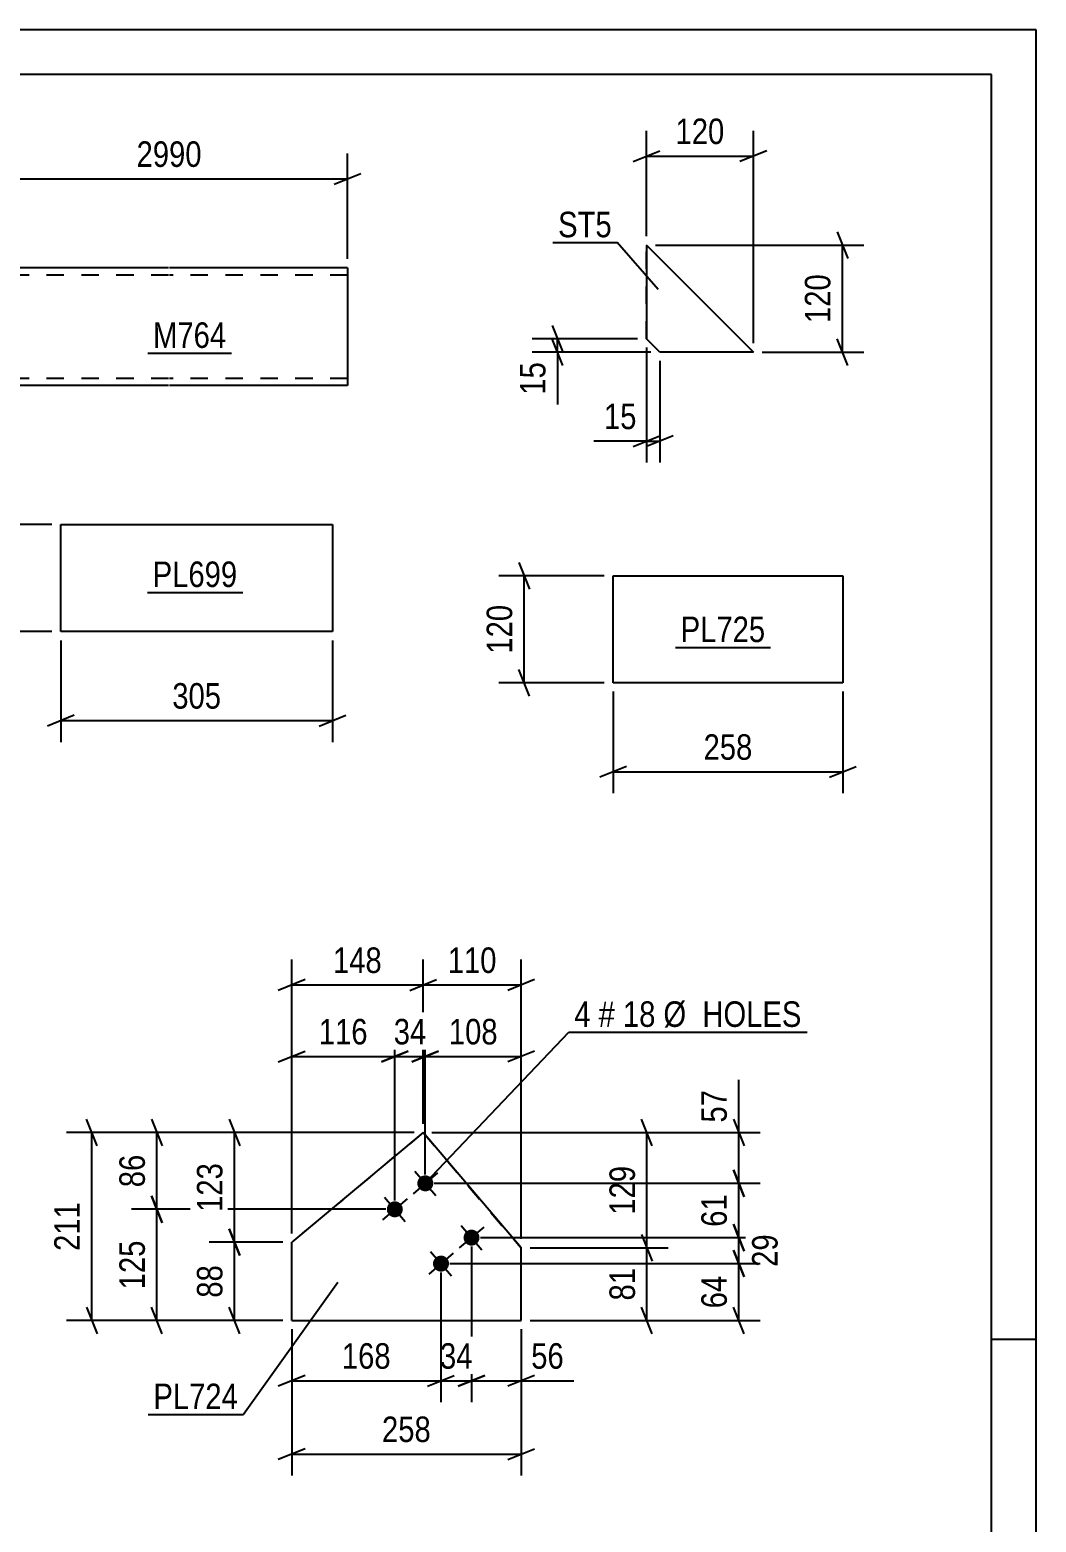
# Model space of a CAD drawing. Header units: millimetres. Extents: x 0 to 841, y 0 to 594.
# Drawn here: x 728 to 841, y 426.5 to 594 of the extents above; entities that cross this region are included whole.
import ezdxf

# ---------------------------------------------------------------- set-up
doc = ezdxf.new("R2010")
doc.units = ezdxf.units.MM
doc.linetypes.add('DXK_LINE_DOT2', pattern=[3.9198, 1.9599, -1.9599])
doc.styles.add('Arial Narrow', font='ARIALN.TTF', dxfattribs={"height": 0.2})

# ---------------------------------------------------------------- blocks, each defined once
blk = doc.blocks.new('Unknown-761545952-1128 - 13924')
at = {"color": 5, "linetype": 'Continuous'}
for p, q in [((841, 594), (0, 594)), ((841, 0), (841, 594)), ((836, 589), (5, 589)), ((836, 5), (836, 589)), ((841, 447), (836, 447))]:
    blk.add_line(p, q, dxfattribs=at)
blk = doc.blocks.new('Part-761545952-2800 - 2786')
at = {"color": 2, "linetype": 'Continuous'}
for p, q in [((743.55, 567.27), (723.55, 567.27)), ((723.55, 555.67), (723.55, 567.27)), ((763.65, 567.28), (743.65, 567.28)), ((763.65, 567.28), (763.65, 554.08)), ((723.55, 555.67), (723.55, 554.07)), ((743.55, 554.07), (723.55, 554.07)), ((763.65, 554.08), (743.65, 554.08))]:
    blk.add_line(p, q, dxfattribs=at)
at = {"color": 7, "linetype": 'DXK_LINE_DOT2'}
for p, q in [((743.55, 566.47), (723.55, 566.47)), ((763.65, 566.48), (743.65, 566.48)), ((723.55, 554.19), (723.55, 555.67)), ((723.55, 554.87), (723.55, 554.93)), ((743.55, 554.87), (723.55, 554.87)), ((763.65, 554.88), (743.65, 554.88)), ((763.65, 554.88), (763.65, 554.94))]:
    blk.add_line(p, q, dxfattribs=at)
blk = doc.blocks.new('Part-761545952-5159 - 5153')
at = {"color": 2, "linetype": 'Continuous'}
for p, q in [((809.23, 557.83), (797.23, 569.83)), ((797.23, 569.83), (797.23, 559.33)), ((797.23, 569.83), (797.23, 569.83)), ((798.73, 557.83), (797.23, 559.33)), ((797.23, 559.33), (797.23, 559.33)), ((809.23, 557.83), (798.73, 557.83))]:
    blk.add_line(p, q, dxfattribs=at)
at = {"color": 7, "linetype": 'DXK_LINE_DOT2'}
for p, q in [((797.23, 569.83), (809.23, 557.83)), ((797.23, 559.33), (797.23, 569.83)), ((797.23, 559.33), (798.73, 557.83))]:
    blk.add_line(p, q, dxfattribs=at)
blk = doc.blocks.new('Part-761545952-6435 - 6431')
at = {"color": 2, "linetype": 'Continuous'}
for p, q in [((731.43, 526.46), (731.43, 538.46)), ((731.43, 538.46), (761.97, 538.46)), ((761.97, 538.46), (761.97, 526.46)), ((761.97, 526.46), (731.43, 526.46))]:
    blk.add_line(p, q, dxfattribs=at)
blk = doc.blocks.new('Part-761545952-6463 - 6459')
at = {"color": 2, "linetype": 'Continuous'}
for p, q in [((793.49, 520.72), (793.49, 532.72)), ((793.49, 532.72), (819.27, 532.72)), ((819.27, 532.72), (819.27, 520.72)), ((819.27, 520.72), (793.49, 520.72))]:
    blk.add_line(p, q, dxfattribs=at)
blk = doc.blocks.new('Bolt-761545952-7101 - 7095')
at = {"linetype": 'Continuous'}
for points in [[(772.5, 465.42), (772.68, 465.37), (772.85, 465.29), (773, 465.18), (773.13, 465.04), (773.22, 464.87), (773.27, 464.69), (773.28, 464.5), (773.26, 464.32), (773.2, 464.14), (773.1, 463.98), (772.97, 463.84), (772.81, 463.73), (772.64, 463.66), (772.46, 463.63), (772.27, 463.63), (772.08, 463.68), (771.91, 463.76), (771.77, 463.87), (771.64, 464.02), (771.55, 464.18), (771.5, 464.36), (771.48, 464.55), (771.51, 464.73), (771.57, 464.91), (771.67, 465.07), (771.8, 465.21), (771.95, 465.32), (772.13, 465.39), (772.31, 465.42)], [(769.07, 462.5), (769.26, 462.46), (769.43, 462.38), (769.58, 462.26), (769.7, 462.12), (769.79, 461.95), (769.84, 461.77), (769.86, 461.59), (769.83, 461.4), (769.77, 461.22), (769.67, 461.06), (769.54, 460.92), (769.39, 460.82), (769.21, 460.75), (769.03, 460.71), (768.84, 460.72), (768.66, 460.76), (768.49, 460.84), (768.34, 460.96), (768.22, 461.1), (768.13, 461.26), (768.07, 461.44), (768.06, 461.63), (768.08, 461.82), (768.15, 462), (768.24, 462.16), (768.37, 462.29), (768.53, 462.4), (768.7, 462.47), (768.89, 462.51)], [(777.69, 459.33), (777.87, 459.28), (778.04, 459.2), (778.19, 459.09), (778.31, 458.94), (778.4, 458.78), (778.46, 458.6), (778.47, 458.41), (778.45, 458.22), (778.38, 458.05), (778.28, 457.89), (778.16, 457.75), (778, 457.64), (777.83, 457.57), (777.64, 457.54), (777.45, 457.54), (777.27, 457.59), (777.1, 457.67), (776.95, 457.78), (776.83, 457.92), (776.74, 458.09), (776.69, 458.27), (776.67, 458.46), (776.7, 458.64), (776.76, 458.82), (776.86, 458.98), (776.99, 459.12), (777.14, 459.22), (777.31, 459.3), (777.5, 459.33)], [(774.26, 456.41), (774.44, 456.37), (774.61, 456.28), (774.76, 456.17), (774.89, 456.03), (774.98, 455.86), (775.03, 455.68), (775.04, 455.49), (775.02, 455.31), (774.96, 455.13), (774.86, 454.97), (774.73, 454.83), (774.57, 454.73), (774.4, 454.65), (774.22, 454.62), (774.03, 454.62), (773.84, 454.67), (773.67, 454.75), (773.52, 454.86), (773.4, 455.01), (773.31, 455.17), (773.26, 455.35), (773.24, 455.54), (773.27, 455.73), (773.33, 455.9), (773.43, 456.06), (773.56, 456.2), (773.71, 456.31), (773.89, 456.38), (774.07, 456.41)]]:
    blk.add_hatch(color=1, dxfattribs=at).paths.add_polyline_path(points)
at = {"color": 1, "linetype": 'Continuous'}
for p, q in [((773.76, 465.69), (771.01, 463.36)), ((771.22, 465.9), (773.55, 463.15)), ((770.33, 462.78), (767.59, 460.44)), ((767.79, 462.98), (770.12, 460.24)), ((778.94, 459.6), (776.2, 457.27)), ((776.4, 459.8), (778.74, 457.06)), ((775.51, 456.68), (772.77, 454.35)), ((772.98, 456.89), (775.31, 454.15))]:
    blk.add_line(p, q, dxfattribs=at)
blk = doc.blocks.new('Part-761545952-7116 - 7095')
at = {"color": 2, "linetype": 'Continuous'}
for p, q in [((772.13, 470.22), (757.37, 457.91)), ((783.15, 457.28), (772.13, 470.22)), ((772.13, 470.22), (772.13, 470.22)), ((757.37, 449.14), (757.37, 457.91)), ((783.15, 449.14), (783.15, 457.28)), ((757.37, 449.14), (783.15, 449.14))]:
    blk.add_line(p, q, dxfattribs=at)
at = {"color": 7, "linetype": 'DXK_LINE_DOT2'}
for p, q in [((772.13, 470.22), (757.37, 457.91)), ((772.13, 470.22), (783.15, 457.28)), ((757.37, 449.14), (783.15, 449.14))]:
    blk.add_line(p, q, dxfattribs=at)
blk = doc.blocks.new('StraightDimension-761545952-2803 - 2786')
at = {"color": 7, "linetype": 'Continuous'}
for p, q in [((723.55, 568.27), (723.55, 580.12)), ((763.65, 568.28), (763.65, 580.12)), ((725.05, 577.87), (722.05, 576.67)), ((723.55, 577.27), (763.65, 577.27)), ((762.15, 576.67), (765.15, 577.87))]:
    blk.add_line(p, q, dxfattribs=at)
at = {"color": 0}
blk.add_wipeout([(747.86, 578.02), (747.86, 582.22), (739.35, 582.22), (739.35, 578.02)], dxfattribs=at)
at = {"color": 3, "style": 'Arial Narrow'}
blk.add_text('2990', height=2.863, dxfattribs=at).set_placement((739.95, 578.62))
blk = doc.blocks.new('StraightDimension-761545952-5195 - 5153')
at = {"color": 7, "linetype": 'Continuous'}
for p, q in [((818.63, 571.33), (819.83, 568.33)), ((798.23, 569.83), (821.63, 569.83)), ((819.23, 557.83), (819.23, 569.83)), ((810.23, 557.83), (821.63, 557.83)), ((819.83, 556.33), (818.63, 559.33))]:
    blk.add_line(p, q, dxfattribs=at)
at = {"color": 0}
blk.add_wipeout([(818.48, 567.17), (814.28, 567.17), (814.28, 560.49), (818.48, 560.49)], dxfattribs=at)
at = {"color": 3, "style": 'Arial Narrow'}
blk.add_text('120', height=2.863, rotation=90.0002, dxfattribs=at).set_placement((817.88, 561.09))
blk = doc.blocks.new('StraightDimension-761545952-5161 - 5153')
at = {"color": 7, "linetype": 'Continuous'}
for p, q in [((786.63, 560.83), (787.83, 557.83)), ((796.23, 559.33), (784.38, 559.33)), ((797.73, 557.83), (784.38, 557.83)), ((787.83, 556.33), (786.63, 559.33)), ((787.23, 557.83), (787.23, 559.33))]:
    blk.add_line(p, q, dxfattribs=at)
at = {"color": 0}
blk.add_wipeout([(786.48, 557.31), (782.28, 557.31), (782.28, 552.45), (786.48, 552.45)], dxfattribs=at)
at = {"color": 7, "linetype": 'Continuous'}
blk.add_line((787.23, 557.83), (787.23, 551.93), dxfattribs=at)
blk.add_line((787.23, 557.83), (787.23, 551.93), dxfattribs=at)
at = {"color": 3, "style": 'Arial Narrow'}
blk.add_text('15', height=2.863, rotation=90.0002, dxfattribs=at).set_placement((785.88, 553.05))
blk = doc.blocks.new('StraightDimension-761545952-5172 - 5153')
at = {"color": 7, "linetype": 'Continuous'}
for p, q in [((797.23, 570.83), (797.23, 582.68)), ((809.23, 558.83), (809.23, 582.68)), ((795.73, 579.23), (798.73, 580.43)), ((797.23, 579.83), (809.23, 579.83)), ((810.73, 580.43), (807.73, 579.23))]:
    blk.add_line(p, q, dxfattribs=at)
at = {"color": 0}
blk.add_wipeout([(806.57, 580.58), (806.57, 584.78), (799.89, 584.78), (799.89, 580.58)], dxfattribs=at)
at = {"color": 3, "style": 'Arial Narrow'}
blk.add_text('120', height=2.863, dxfattribs=at).set_placement((800.49, 581.18))
blk = doc.blocks.new('StraightDimension-761545952-5184 - 5153')
at = {"color": 7, "linetype": 'Continuous'}
for p, q in [((797.23, 558.33), (797.23, 545.43)), ((798.73, 556.83), (798.73, 545.43)), ((795.73, 547.23), (798.73, 548.43)), ((800.23, 548.43), (797.23, 547.23)), ((797.23, 547.83), (798.73, 547.83))]:
    blk.add_line(p, q, dxfattribs=at)
at = {"color": 0}
blk.add_wipeout([(796.71, 548.58), (796.71, 552.78), (791.85, 552.78), (791.85, 548.58)], dxfattribs=at)
at = {"color": 7, "linetype": 'Continuous'}
blk.add_line((797.23, 547.83), (791.32, 547.83), dxfattribs=at)
blk.add_line((797.23, 547.83), (791.32, 547.83), dxfattribs=at)
at = {"color": 3, "style": 'Arial Narrow'}
blk.add_text('15', height=2.863, dxfattribs=at).set_placement((792.45, 549.18))
blk = doc.blocks.new('StraightDimension-761545952-6437 - 6431')
at = {"color": 7, "linetype": 'Continuous'}
for p, q in [((720.83, 539.96), (722.03, 536.96)), ((730.43, 538.46), (718.58, 538.46)), ((721.43, 526.46), (721.43, 538.46)), ((722.03, 524.96), (720.83, 527.96)), ((730.43, 526.46), (718.58, 526.46))]:
    blk.add_line(p, q, dxfattribs=at)
at = {"color": 0}
blk.add_wipeout([(720.68, 535.8), (716.48, 535.8), (716.48, 529.12), (720.68, 529.12)], dxfattribs=at)
at = {"color": 3, "style": 'Arial Narrow'}
blk.add_text('120', height=2.863, rotation=90.0002, dxfattribs=at).set_placement((720.08, 529.72))
blk = doc.blocks.new('StraightDimension-761545952-6448 - 6431')
at = {"color": 7, "linetype": 'Continuous'}
for p, q in [((731.43, 525.46), (731.43, 514.06)), ((761.97, 525.46), (761.97, 514.06)), ((732.93, 517.06), (729.93, 515.86)), ((731.43, 516.46), (761.97, 516.46)), ((760.47, 515.86), (763.47, 517.06))]:
    blk.add_line(p, q, dxfattribs=at)
at = {"color": 0}
blk.add_wipeout([(750.04, 517.21), (750.04, 521.41), (743.36, 521.41), (743.36, 517.21)], dxfattribs=at)
at = {"color": 3, "style": 'Arial Narrow'}
blk.add_text('305', height=2.863, dxfattribs=at).set_placement((743.96, 517.81))
blk = doc.blocks.new('StraightDimension-761545952-6465 - 6459')
at = {"color": 7, "linetype": 'Continuous'}
for p, q in [((793.49, 519.72), (793.49, 508.32)), ((819.27, 519.72), (819.27, 508.32)), ((794.99, 511.32), (791.99, 510.12)), ((817.77, 510.12), (820.77, 511.32)), ((793.49, 510.72), (819.27, 510.72))]:
    blk.add_line(p, q, dxfattribs=at)
at = {"color": 0}
blk.add_wipeout([(809.72, 511.47), (809.72, 515.67), (803.04, 515.67), (803.04, 511.47)], dxfattribs=at)
at = {"color": 3, "style": 'Arial Narrow'}
blk.add_text('258', height=2.863, dxfattribs=at).set_placement((803.64, 512.07))
blk = doc.blocks.new('StraightDimension-761545952-6476 - 6459')
at = {"color": 7, "linetype": 'Continuous'}
for p, q in [((792.49, 532.72), (780.64, 532.72)), ((782.89, 534.22), (784.09, 531.22)), ((783.49, 520.72), (783.49, 532.72)), ((784.09, 519.22), (782.89, 522.22)), ((792.49, 520.72), (780.64, 520.72))]:
    blk.add_line(p, q, dxfattribs=at)
at = {"color": 0}
blk.add_wipeout([(782.74, 530.06), (778.54, 530.06), (778.54, 523.38), (782.74, 523.38)], dxfattribs=at)
at = {"color": 3, "style": 'Arial Narrow'}
blk.add_text('120', height=2.863, rotation=90.0002, dxfattribs=at).set_placement((782.14, 523.98))
blk = doc.blocks.new('StraightDimension-761545952-7161 - 7095')
at = {"color": 7, "linetype": 'Continuous'}
for p, q in [((796.68, 458.78), (797.88, 455.78)), ((784.15, 457.28), (799.68, 457.28)), ((797.28, 449.14), (797.28, 457.28)), ((797.88, 447.64), (796.68, 450.64)), ((784.15, 449.14), (799.68, 449.14))]:
    blk.add_line(p, q, dxfattribs=at)
at = {"color": 0}
blk.add_wipeout([(796.53, 455.63), (792.33, 455.63), (792.33, 450.78), (796.53, 450.78)], dxfattribs=at)
at = {"color": 3, "style": 'Arial Narrow'}
blk.add_text('81', height=2.863, rotation=90.0002, dxfattribs=at).set_placement((795.93, 451.38))
blk = doc.blocks.new('StraightDimension-761545952-7125 - 7095')
at = {"color": 7, "linetype": 'Continuous'}
for p, q in [((741.63, 463.11), (742.83, 460.11)), ((767.96, 461.61), (739.38, 461.61)), ((742.23, 449.14), (742.23, 461.61)), ((742.83, 447.64), (741.63, 450.64)), ((756.37, 449.14), (739.38, 449.14))]:
    blk.add_line(p, q, dxfattribs=at)
at = {"color": 0}
blk.add_wipeout([(741.48, 458.71), (737.28, 458.71), (737.28, 452.03), (741.48, 452.03)], dxfattribs=at)
at = {"color": 3, "style": 'Arial Narrow'}
blk.add_text('125', height=2.863, rotation=90.0002, dxfattribs=at).set_placement((740.88, 452.63))
blk = doc.blocks.new('StraightDimension-761545952-7140 - 7095')
at = {"color": 7, "linetype": 'Continuous'}
for p, q in [((757.37, 458.91), (757.37, 489.64)), ((772.13, 471.22), (772.13, 489.64)), ((758.87, 487.39), (755.87, 486.19)), ((757.37, 486.79), (772.13, 486.79)), ((770.63, 486.19), (773.63, 487.39))]:
    blk.add_line(p, q, dxfattribs=at)
at = {"color": 0}
blk.add_wipeout([(768.09, 487.54), (768.09, 491.74), (761.41, 491.74), (761.41, 487.54)], dxfattribs=at)
at = {"color": 3, "style": 'Arial Narrow'}
blk.add_text('148', height=2.863, dxfattribs=at).set_placement((762.01, 488.14))
blk = doc.blocks.new('StraightDimension-761545952-7169 - 7095')
at = {"color": 7, "linetype": 'Continuous'}
for p, q in [((797.88, 468.72), (796.68, 471.72)), ((773.13, 470.22), (799.68, 470.22)), ((797.28, 457.28), (797.28, 470.22)), ((796.68, 458.78), (797.88, 455.78)), ((784.15, 457.28), (799.68, 457.28))]:
    blk.add_line(p, q, dxfattribs=at)
at = {"color": 0}
blk.add_wipeout([(796.53, 467.09), (792.33, 467.09), (792.33, 460.41), (796.53, 460.41)], dxfattribs=at)
at = {"color": 3, "style": 'Arial Narrow'}
blk.add_text('129', height=2.863, rotation=90.0002, dxfattribs=at).set_placement((795.93, 461.01))
blk = doc.blocks.new('StraightDimension-761545952-7118 - 7095')
at = {"color": 7, "linetype": 'Continuous'}
for p, q in [((735.51, 468.72), (734.31, 471.72)), ((771.13, 470.22), (732.06, 470.22)), ((734.91, 449.14), (734.91, 470.22)), ((734.31, 450.64), (735.51, 447.64)), ((756.37, 449.14), (732.06, 449.14))]:
    blk.add_line(p, q, dxfattribs=at)
at = {"color": 0}
blk.add_wipeout([(734.16, 463.02), (729.96, 463.02), (729.96, 456.34), (734.16, 456.34)], dxfattribs=at)
at = {"color": 3, "style": 'Arial Narrow'}
blk.add_text('211', height=2.863, rotation=90.0002, dxfattribs=at).set_placement((733.56, 456.94))
blk = doc.blocks.new('StraightDimension-761545952-7131 - 7095')
at = {"color": 7, "linetype": 'Continuous'}
for p, q in [((741.63, 471.72), (742.83, 468.72)), ((771.13, 470.22), (739.38, 470.22)), ((742.23, 461.61), (742.23, 470.22)), ((742.83, 460.11), (741.63, 463.11)), ((767.96, 461.61), (739.38, 461.61))]:
    blk.add_line(p, q, dxfattribs=at)
at = {"color": 0}
blk.add_wipeout([(741.48, 468.34), (737.28, 468.34), (737.28, 463.49), (741.48, 463.49)], dxfattribs=at)
at = {"color": 3, "style": 'Arial Narrow'}
blk.add_text('86', height=2.863, rotation=90.0002, dxfattribs=at).set_placement((740.88, 464.09))
blk = doc.blocks.new('StraightDimension-761545952-7255 - 7095')
at = {"color": 7, "linetype": 'Continuous'}
for p, q in [((772.38, 465.53), (772.38, 481.62)), ((783.15, 458.28), (783.15, 481.62)), ((770.88, 478.17), (773.88, 479.37)), ((784.65, 479.37), (781.65, 478.17)), ((772.38, 478.77), (783.15, 478.77))]:
    blk.add_line(p, q, dxfattribs=at)
at = {"color": 0}
blk.add_wipeout([(781.11, 479.52), (781.11, 483.72), (774.43, 483.72), (774.43, 479.52)], dxfattribs=at)
at = {"color": 3, "style": 'Arial Narrow'}
blk.add_text('108', height=2.863, dxfattribs=at).set_placement((775.03, 480.12))
blk = doc.blocks.new('StraightDimension-761545952-7150 - 7095')
at = {"color": 7, "linetype": 'Continuous'}
for p, q in [((772.13, 471.22), (772.13, 489.64)), ((783.15, 458.28), (783.15, 489.64)), ((770.63, 486.19), (773.63, 487.39)), ((772.13, 486.79), (783.15, 486.79)), ((784.65, 487.39), (781.65, 486.19))]:
    blk.add_line(p, q, dxfattribs=at)
at = {"color": 0}
blk.add_wipeout([(780.98, 487.54), (780.98, 491.74), (774.3, 491.74), (774.3, 487.54)], dxfattribs=at)
at = {"color": 3, "style": 'Arial Narrow'}
blk.add_text('110', height=2.863, dxfattribs=at).set_placement((774.9, 488.14))
blk = doc.blocks.new('StraightDimension-761545952-7180 - 7095')
at = {"color": 7, "linetype": 'Continuous'}
for p, q in [((807, 471.72), (808.2, 468.72)), ((773.13, 470.22), (810, 470.22)), ((807.6, 464.53), (807.6, 470.22)), ((808.2, 463.03), (807, 466.03)), ((773.38, 464.53), (810, 464.53))]:
    blk.add_line(p, q, dxfattribs=at)
at = {"color": 0}
blk.add_wipeout([(806.85, 475.6), (802.65, 475.6), (802.65, 470.75), (806.85, 470.75)], dxfattribs=at)
at = {"color": 7, "linetype": 'Continuous'}
blk.add_line((807.6, 470.22), (807.6, 476.13), dxfattribs=at)
blk.add_line((807.6, 470.22), (807.6, 476.13), dxfattribs=at)
at = {"color": 3, "style": 'Arial Narrow'}
blk.add_text('57', height=2.863, rotation=90.0002, dxfattribs=at).set_placement((806.25, 471.35))
blk = doc.blocks.new('StraightDimension-761545952-7188 - 7095')
at = {"color": 7, "linetype": 'Continuous'}
for p, q in [((807, 466.03), (808.2, 463.03)), ((773.38, 464.53), (810, 464.53)), ((807.6, 458.43), (807.6, 464.53)), ((808.2, 456.93), (807, 459.93)), ((778.57, 458.43), (810, 458.43))]:
    blk.add_line(p, q, dxfattribs=at)
at = {"color": 0}
blk.add_wipeout([(806.85, 463.91), (802.65, 463.91), (802.65, 459.05), (806.85, 459.05)], dxfattribs=at)
at = {"color": 3, "style": 'Arial Narrow'}
blk.add_text('61', height=2.863, rotation=90.0002, dxfattribs=at).set_placement((806.25, 459.65))
blk = doc.blocks.new('StraightDimension-761545952-7196 - 7095')
at = {"color": 7, "linetype": 'Continuous'}
for p, q in [((807, 459.93), (808.2, 456.93)), ((778.57, 458.43), (810.45, 458.43)), ((807.6, 455.52), (807.6, 458.43)), ((808.2, 454.02), (807, 457.02)), ((775.14, 455.52), (810.45, 455.52))]:
    blk.add_line(p, q, dxfattribs=at)
at = {"color": 0}
blk.add_wipeout([(812.55, 459.4), (808.35, 459.4), (808.35, 454.55), (812.55, 454.55)], dxfattribs=at)
at = {"color": 3, "style": 'Arial Narrow'}
blk.add_text('29', height=2.863, rotation=90.0002, dxfattribs=at).set_placement((811.95, 455.15))
blk = doc.blocks.new('StraightDimension-761545952-7204 - 7095')
at = {"color": 7, "linetype": 'Continuous'}
for p, q in [((807, 457.02), (808.2, 454.02)), ((775.14, 455.52), (810, 455.52)), ((807.6, 449.14), (807.6, 455.52)), ((808.2, 447.64), (807, 450.64)), ((784.15, 449.14), (810, 449.14))]:
    blk.add_line(p, q, dxfattribs=at)
at = {"color": 0}
blk.add_wipeout([(806.85, 454.75), (802.65, 454.75), (802.65, 449.9), (806.85, 449.9)], dxfattribs=at)
at = {"color": 3, "style": 'Arial Narrow'}
blk.add_text('64', height=2.863, rotation=90.0002, dxfattribs=at).set_placement((806.25, 450.5))
blk = doc.blocks.new('StraightDimension-761545952-7211 - 7095')
at = {"color": 7, "linetype": 'Continuous'}
for p, q in [((757.37, 448.14), (757.37, 431.74)), ((783.15, 448.14), (783.15, 431.74)), ((758.87, 434.74), (755.87, 433.54)), ((757.37, 434.14), (783.15, 434.14)), ((781.65, 433.54), (784.65, 434.74))]:
    blk.add_line(p, q, dxfattribs=at)
at = {"color": 0}
blk.add_wipeout([(773.6, 434.89), (773.6, 439.09), (766.92, 439.09), (766.92, 434.89)], dxfattribs=at)
at = {"color": 3, "style": 'Arial Narrow'}
blk.add_text('258', height=2.863, dxfattribs=at).set_placement((767.52, 435.49))
blk = doc.blocks.new('StraightDimension-761545952-7280 - 7095')
at = {"color": 7, "linetype": 'Continuous'}
for p, q in [((777.57, 457.43), (777.57, 439.97)), ((783.15, 448.14), (783.15, 439.97)), ((776.07, 441.77), (779.07, 442.97)), ((777.57, 442.37), (783.15, 442.37)), ((784.65, 442.97), (781.65, 441.77))]:
    blk.add_line(p, q, dxfattribs=at)
at = {"color": 0}
blk.add_wipeout([(788.53, 443.12), (788.53, 447.32), (783.68, 447.32), (783.68, 443.12)], dxfattribs=at)
at = {"color": 7, "linetype": 'Continuous'}
blk.add_line((783.15, 442.37), (789.06, 442.37), dxfattribs=at)
blk.add_line((783.15, 442.37), (789.06, 442.37), dxfattribs=at)
at = {"color": 3, "style": 'Arial Narrow'}
blk.add_text('56', height=2.863, dxfattribs=at).set_placement((784.28, 443.72))
blk = doc.blocks.new('StraightDimension-761545952-7216 - 7095')
at = {"color": 7, "linetype": 'Continuous'}
for p, q in [((750.34, 471.72), (751.54, 468.72)), ((771.13, 470.22), (748.09, 470.22)), ((750.94, 457.91), (750.94, 470.22)), ((751.54, 456.41), (750.34, 459.41)), ((756.37, 457.91), (748.09, 457.91))]:
    blk.add_line(p, q, dxfattribs=at)
at = {"color": 0}
blk.add_wipeout([(750.19, 467.41), (745.99, 467.41), (745.99, 460.72), (750.19, 460.72)], dxfattribs=at)
at = {"color": 3, "style": 'Arial Narrow'}
blk.add_text('123', height=2.863, rotation=90.0002, dxfattribs=at).set_placement((749.59, 461.32))
blk = doc.blocks.new('StraightDimension-761545952-7226 - 7095')
at = {"color": 7, "linetype": 'Continuous'}
for p, q in [((750.34, 459.41), (751.54, 456.41)), ((756.37, 457.91), (748.09, 457.91)), ((750.94, 449.14), (750.94, 457.91)), ((751.54, 447.64), (750.34, 450.64)), ((756.37, 449.14), (748.09, 449.14))]:
    blk.add_line(p, q, dxfattribs=at)
at = {"color": 0}
blk.add_wipeout([(750.19, 455.95), (745.99, 455.95), (745.99, 451.09), (750.19, 451.09)], dxfattribs=at)
at = {"color": 3, "style": 'Arial Narrow'}
blk.add_text('88', height=2.863, rotation=90.0002, dxfattribs=at).set_placement((749.59, 451.69))
blk = doc.blocks.new('StraightDimension-761545952-7235 - 7095')
at = {"color": 7, "linetype": 'Continuous'}
for p, q in [((757.37, 458.91), (757.37, 481.62)), ((768.96, 462.61), (768.96, 481.62)), ((755.87, 478.17), (758.87, 479.37)), ((770.46, 479.37), (767.46, 478.17)), ((757.37, 478.77), (768.96, 478.77))]:
    blk.add_line(p, q, dxfattribs=at)
at = {"color": 0}
blk.add_wipeout([(766.51, 479.52), (766.51, 483.72), (759.82, 483.72), (759.82, 479.52)], dxfattribs=at)
at = {"color": 3, "style": 'Arial Narrow'}
blk.add_text('116', height=2.863, dxfattribs=at).set_placement((760.42, 480.12))
blk = doc.blocks.new('StraightDimension-761545952-7245 - 7095')
at = {"color": 7, "linetype": 'Continuous'}
for p, q in [((768.96, 462.61), (768.96, 481.62)), ((772.38, 465.53), (772.38, 481.62)), ((767.46, 478.17), (770.46, 479.37)), ((773.88, 479.37), (770.88, 478.17)), ((768.96, 478.77), (772.38, 478.77))]:
    blk.add_line(p, q, dxfattribs=at)
at = {"color": 0}
blk.add_wipeout([(773.1, 479.52), (773.1, 483.72), (768.24, 483.72), (768.24, 479.52)], dxfattribs=at)
at = {"color": 3, "style": 'Arial Narrow'}
blk.add_text('34', height=2.863, dxfattribs=at).set_placement((768.84, 480.12))
blk = doc.blocks.new('StraightDimension-761545952-7266 - 7095')
at = {"color": 7, "linetype": 'Continuous'}
for p, q in [((777.57, 457.43), (777.57, 439.97)), ((774.14, 454.52), (774.14, 439.97)), ((772.64, 441.77), (775.64, 442.97)), ((774.14, 442.37), (777.57, 442.37)), ((779.07, 442.97), (776.07, 441.77))]:
    blk.add_line(p, q, dxfattribs=at)
at = {"color": 0}
blk.add_wipeout([(778.29, 443.12), (778.29, 447.32), (773.43, 447.32), (773.43, 443.12)], dxfattribs=at)
at = {"color": 3, "style": 'Arial Narrow'}
blk.add_text('34', height=2.863, dxfattribs=at).set_placement((774.03, 443.72))
blk = doc.blocks.new('StraightDimension-761545952-7274 - 7095')
at = {"color": 7, "linetype": 'Continuous'}
for p, q in [((774.14, 454.52), (774.14, 439.97)), ((757.37, 448.14), (757.37, 439.97)), ((758.87, 442.97), (755.87, 441.77)), ((757.37, 442.37), (774.14, 442.37)), ((772.64, 441.77), (775.64, 442.97))]:
    blk.add_line(p, q, dxfattribs=at)
at = {"color": 0}
blk.add_wipeout([(769.1, 443.12), (769.1, 447.32), (762.41, 447.32), (762.41, 443.12)], dxfattribs=at)
at = {"color": 3, "style": 'Arial Narrow'}
blk.add_text('168', height=2.863, dxfattribs=at).set_placement((763.01, 443.72))
blk = doc.blocks.new('Mark-761545952-2798 - 2786')
at = {"color": 0}
blk.add_wipeout([(750.02, 558.3), (750.02, 561.3), (741.8, 561.3), (741.8, 558.3)], dxfattribs=at)
blk.add_wipeout([(750.02, 558.3), (750.02, 561.3), (741.8, 561.3), (741.8, 558.3)], dxfattribs=at)
at = {"color": 30, "linetype": 'Continuous'}
blk.add_line((741.2, 557.7), (750.62, 557.7), dxfattribs=at)
at = {"color": 3, "style": 'Arial Narrow'}
blk.add_text('M764', height=2.863, dxfattribs=at).set_placement((741.8, 558.3))
blk = doc.blocks.new('Mark-761545952-5155 - 5153')
at = {"color": 0}
blk.add_wipeout([(793.33, 570.72), (793.33, 573.72), (787.3, 573.72), (787.3, 570.72)], dxfattribs=at)
blk.add_wipeout([(793.33, 570.72), (793.33, 573.72), (787.3, 573.72), (787.3, 570.72)], dxfattribs=at)
at = {"color": 30, "linetype": 'Continuous'}
for p in [(786.7, 570.12), (798.53, 564.86)]:
    blk.add_line(p, (793.93, 570.12), dxfattribs=at)
at = {"color": 3, "style": 'Arial Narrow'}
blk.add_text('ST5', height=2.863, dxfattribs=at).set_placement((787.3, 570.72))
blk = doc.blocks.new('Mark-761545952-6433 - 6431')
at = {"color": 0}
blk.add_wipeout([(751.27, 531.46), (751.27, 534.46), (741.76, 534.46), (741.76, 531.46)], dxfattribs=at)
blk.add_wipeout([(751.27, 531.46), (751.27, 534.46), (741.76, 534.46), (741.76, 531.46)], dxfattribs=at)
at = {"color": 30, "linetype": 'Continuous'}
blk.add_line((741.16, 530.86), (751.87, 530.86), dxfattribs=at)
at = {"color": 3, "style": 'Arial Narrow'}
blk.add_text('PL699', height=2.863, dxfattribs=at).set_placement((741.76, 531.46))
blk = doc.blocks.new('Mark-761545952-6461 - 6459')
at = {"color": 0}
blk.add_wipeout([(810.57, 525.28), (810.57, 528.28), (801.07, 528.28), (801.07, 525.28)], dxfattribs=at)
blk.add_wipeout([(810.57, 525.28), (810.57, 528.28), (801.07, 528.28), (801.07, 525.28)], dxfattribs=at)
at = {"color": 30, "linetype": 'Continuous'}
blk.add_line((800.47, 524.68), (811.17, 524.68), dxfattribs=at)
at = {"color": 3, "style": 'Arial Narrow'}
blk.add_text('PL725', height=2.863, dxfattribs=at).set_placement((801.07, 525.28))
blk = doc.blocks.new('Mark-761545952-7097 - 7095')
at = {"color": 0}
for points in [[(790.95, 482.09), (790.95, 485.09), (789.12, 485.09), (789.12, 482.09)], [(793.68, 482.09), (793.68, 485.09), (791.85, 485.09), (791.85, 482.09)], [(798.23, 482.09), (798.23, 485.09), (794.58, 485.09), (794.58, 482.09)], [(814.66, 482.09), (814.66, 485.09), (799.13, 485.09), (799.13, 482.09)]]:
    blk.add_wipeout(points, dxfattribs=at)
for points in [[(790.95, 482.09), (790.95, 485.09), (789.12, 485.09), (789.12, 482.09)], [(793.68, 482.09), (793.68, 485.09), (791.85, 485.09), (791.85, 482.09)], [(798.23, 482.09), (798.23, 485.09), (794.58, 485.09), (794.58, 482.09)], [(814.66, 482.09), (814.66, 485.09), (799.13, 485.09), (799.13, 482.09)]]:
    blk.add_wipeout(points, dxfattribs=at)
at = {"color": 7, "linetype": 'Continuous'}
for p, q in [((772.38, 464.53), (788.52, 481.49)), ((788.52, 481.49), (815.26, 481.49))]:
    blk.add_line(p, q, dxfattribs=at)
at = {"color": 3, "style": 'Arial Narrow'}
for s, height, p in [('4', 2.86, (789.12, 482.09)), ('#', 2.86, (791.85, 482.09)), ('18', 2.863, (794.58, 482.09)), ('Ø  HOLES', 2.863, (799.13, 482.09))]:
    blk.add_text(s, height=height, dxfattribs=at).set_placement(p)
blk = doc.blocks.new('Mark-761545952-7112 - 7095')
at = {"color": 0}
blk.add_wipeout([(751.35, 439.18), (751.35, 442.18), (741.84, 442.18), (741.84, 439.18)], dxfattribs=at)
blk.add_wipeout([(751.35, 439.18), (751.35, 442.18), (741.84, 442.18), (741.84, 439.18)], dxfattribs=at)
at = {"color": 30, "linetype": 'Continuous'}
for p in [(762.55, 453.38), (741.24, 438.58)]:
    blk.add_line(p, (751.95, 438.58), dxfattribs=at)
at = {"color": 3, "style": 'Arial Narrow'}
blk.add_text('PL724', height=2.863, dxfattribs=at).set_placement((741.84, 439.18))

msp = doc.modelspace()

# ---------------------------------------------------------------- block references
for name in ['Unknown-761545952-1128 - 13924', 'Part-761545952-5159 - 5153', 'Part-761545952-2800 - 2786', 'Part-761545952-6435 - 6431', 'Part-761545952-6463 - 6459', 'Part-761545952-7116 - 7095', 'Bolt-761545952-7101 - 7095']:
    msp.add_blockref(name, (0, 0))

# ---------------------------------------------------------------- next in the draw order: block references
for name in ['StraightDimension-761545952-2803 - 2786', 'StraightDimension-761545952-5195 - 5153', 'Mark-761545952-2798 - 2786', 'StraightDimension-761545952-6437 - 6431', 'Mark-761545952-6433 - 6431', 'Mark-761545952-6461 - 6459', 'StraightDimension-761545952-6465 - 6459', 'StraightDimension-761545952-7125 - 7095', 'StraightDimension-761545952-7161 - 7095']:
    msp.add_blockref(name, (0, 0))

# ---------------------------------------------------------------- next in the draw order: block references
for name in ['StraightDimension-761545952-5161 - 5153', 'StraightDimension-761545952-6476 - 6459', 'StraightDimension-761545952-6448 - 6431', 'StraightDimension-761545952-7140 - 7095']:
    msp.add_blockref(name, (0, 0))

# ---------------------------------------------------------------- next in the draw order: block references
for name in ['StraightDimension-761545952-5172 - 5153', 'StraightDimension-761545952-7118 - 7095', 'StraightDimension-761545952-7169 - 7095']:
    msp.add_blockref(name, (0, 0))

# ---------------------------------------------------------------- next in the draw order: block references
for name in ['Mark-761545952-5155 - 5153', 'StraightDimension-761545952-5184 - 5153', 'StraightDimension-761545952-7131 - 7095']:
    msp.add_blockref(name, (0, 0))

# ---------------------------------------------------------------- next in the draw order: block references
msp.add_blockref('StraightDimension-761545952-7255 - 7095', (0, 0))

# ---------------------------------------------------------------- next in the draw order: block references
msp.add_blockref('StraightDimension-761545952-7150 - 7095', (0, 0))

# ---------------------------------------------------------------- next in the draw order: block references
for name in ['StraightDimension-761545952-7180 - 7095', 'StraightDimension-761545952-7216 - 7095']:
    msp.add_blockref(name, (0, 0))

# ---------------------------------------------------------------- next in the draw order: block references
msp.add_blockref('StraightDimension-761545952-7188 - 7095', (0, 0))

# ---------------------------------------------------------------- next in the draw order: block references
msp.add_blockref('StraightDimension-761545952-7196 - 7095', (0, 0))

# ---------------------------------------------------------------- next in the draw order: block references
msp.add_blockref('StraightDimension-761545952-7204 - 7095', (0, 0))

# ---------------------------------------------------------------- next in the draw order: block references
msp.add_blockref('StraightDimension-761545952-7211 - 7095', (0, 0))

# ---------------------------------------------------------------- next in the draw order: block references
for name in ['StraightDimension-761545952-7226 - 7095', 'StraightDimension-761545952-7280 - 7095']:
    msp.add_blockref(name, (0, 0))

# ---------------------------------------------------------------- next in the draw order: block references
for name in ['StraightDimension-761545952-7235 - 7095', 'StraightDimension-761545952-7266 - 7095']:
    msp.add_blockref(name, (0, 0))

# ---------------------------------------------------------------- next in the draw order: block references
for name in ['StraightDimension-761545952-7245 - 7095', 'StraightDimension-761545952-7274 - 7095']:
    msp.add_blockref(name, (0, 0))

# ---------------------------------------------------------------- next in the draw order: block references
for name in ['Mark-761545952-7097 - 7095', 'Mark-761545952-7112 - 7095']:
    msp.add_blockref(name, (0, 0))

doc.saveas('drawing.dxf')
